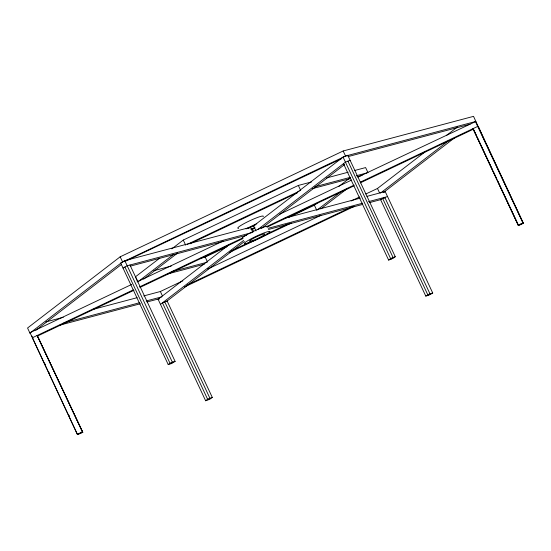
<?xml version="1.0" encoding="UTF-8"?>
<svg xmlns="http://www.w3.org/2000/svg" width="551" height="551" viewBox="0 0 551 551"><rect width="100%" height="100%" fill="white"/><g stroke="black" fill="none" stroke-linecap="round" stroke-linejoin="round"><path stroke-width="0.83" d="M131.661 284.447L30.016 332.68L29.926 333.079L30.512 333.162M82.802 432.383L37.144 335.497L82.802 432.383L77.464 434.56L32.392 337.756L133.259 289.888M30.016 332.68L77.464 434.56L82.554 432.142L37.392 335.738M252.881 232.357L250.505 227.281L124.808 260.671L122.529 261.89L29.926 333.079L27.55 328.01L120.173 256.807L343.17 150.981L473.536 116.357L485.486 142.454M478.206 126.902L478.289 126.503L477.71 126.42L360.285 182.147M473.447 129.161L472.951 128.679L518.112 225.083L518.608 225.566L523.36 223.307L478.289 126.503M35.808 330.29L121.241 264.618M159.707 258.164L135.477 276.788L137.853 281.864L173.531 254.438M171.829 248.845L183.269 240.05L298.339 185.439L311.625 181.913M143.728 279.075L177.574 253.054M205.64 400.756L207.617 399.234L162.462 302.836L167.118 300.984L212.28 397.388L210.303 398.903L205.64 400.756L158.109 299.276L228.982 244.796M256.001 230.931L253.625 225.862L343.073 157.09L347.736 155.237L395.267 256.711L393.29 258.233L388.634 260.086L343.48 163.681M160.486 304.352L243.625 240.436M258.033 229.368L345.449 162.159L350.112 160.307M163.73 302.719L164.79 301.907L209.945 398.311L207.83 399.936M166.498 301.459L244.444 241.538M261.539 228.41L344.657 164.501M288.827 217.356L314.38 205.227L317.087 203.147M338.748 186.5L349.582 178.173M340.449 192.092L316.756 210.303L314.38 205.227M320.868 208.87L347.123 188.69M365.843 193.993L377.476 188.47L424.945 151.986M446.641 135.305L457.488 126.964M380.534 193.022L448.335 140.898M454.802 137.66L383.289 192.636L385.177 191.521L432.714 292.994L428.554 295.329L425.771 296.066L380.61 199.662L384.77 197.334L429.932 293.738L432.714 292.994M388.634 260.086L390.611 258.564L395.267 256.711M390.962 259.156L393.077 257.531L347.922 161.126M475.086 121.654L345.546 156.057L120.648 263.006L168.186 364.487L170.962 363.743L175.122 361.408L129.967 265.01M123.025 268.082L127.185 265.747L252.055 232.577M168.186 364.487L172.346 362.152L175.122 361.408M425.771 296.066L429.932 293.738M125.986 260.967L341.551 158.667M187.202 244.382L299.159 191.252M189.861 243.845L297.499 192.76M137.089 281.864L223.217 240.994M279.371 214.346L351.69 180.025M357.909 177.078L475.912 121.434M139.465 286.94L242.667 237.963M266.195 226.805L354.066 185.102M37.551 336.027L133.976 290.26M140.202 287.312L242.846 238.597M267.152 227.067L354.059 185.825M360.264 182.877L473.55 129.113M200.213 258.371L205.192 257.048L226.874 246.758M231.572 250.733L250.932 241.545M266.422 234.189L288.104 223.899M229.23 252.558L291.424 223.045M143.77 295.915L160.362 291.507L182.849 280.838M207.665 269.06L320.875 215.338M351.111 200.984L359.645 196.934M187.554 284.805L351.937 206.797M184.385 287.03L354.541 206.274M77.546 434.16L82.306 431.901M518.112 225.083L523.45 222.907L518.36 225.325L473.199 128.92M253.625 225.862L255.01 225.29M250.85 229.223L252.234 228.651L253.591 231.551M207.617 399.234L212.28 397.388M158.109 299.276L159.57 298.732M348.08 156.608L470.037 124.223M326.578 177.945L348.17 172.208M354.816 170.445L365.609 167.573L367.992 172.649M314.835 186.768L350.546 177.284M356.359 175.735L367.159 172.869M312.369 188.649L350.505 178.524M357.138 176.761L362.11 175.438M284.908 218.155L360.313 198.126M366.945 196.363L385.177 191.521M268.227 228.293L362.689 203.195M368.495 201.659L387.553 196.59M384.922 197.905L382.69 198.498L427.851 294.902L430.827 294.11M130.484 266.099L246.511 235.277M268.461 229.457L362.723 204.414M369.335 202.658L381.74 199.366M153.791 270.699L171.203 266.078M171.919 271.588L206.735 262.345M167.752 273.923L204.297 264.218M45.871 321.915L63.296 317.286M92.334 309.579L137.13 297.678M64.012 322.803L139.506 302.754M146.146 300.991L161.911 296.803M59.818 325.145L140.367 303.753M147.014 301.989L159.466 298.683M173.042 362.579L170.066 363.371L124.912 266.966M32.302 338.156L32.888 338.238L31.868 336.062M486.216 144.011L505.88 185.99M506.61 187.547L523.36 223.307M475.334 121.351L522.865 222.824M473.812 129.94L476.36 135.381M477.09 136.937L492.387 169.591M493.117 171.147L496.754 178.917M497.484 180.473L517.148 222.459M517.878 224.009L518.608 225.566M377.476 188.47L379.515 192.822M343.17 150.981L345.546 156.057M343.073 157.09L390.611 258.564M298.339 185.439L300.715 190.515M205.192 257.048L207.569 262.124M183.269 240.05L185.646 245.126M160.362 291.507L162.4 295.859M124.808 260.671L172.346 362.152M120.173 256.807L122.549 261.883M44.541 363.116L45.637 365.451M48.55 371.67L49.273 373.227M68.944 415.206L69.667 416.763M242.936 238.624A14.099 1.619 -25.1 0 1 253.426 231.365A14.099 1.619 -25.1 0 1 267.483 226.929M238.638 228.321A14.099 1.619 -25.1 0 1 249.121 221.061A14.099 1.619 -25.1 0 1 263.185 216.626M254.982 227.343A8.458 0.971 -25.1 0 1 251.662 228.892M248.453 228.445A8.458 0.971 -25.1 0 1 254.176 225.621M254.342 228.376A14.099 1.619 -25.1 0 1 252.33 229.312M246.021 228.934A14.099 1.619 -25.1 0 1 256.794 223.768M252.344 240.635A8.458 0.971 -25.1 0 0 264.79 234.251A8.458 0.971 -25.1 0 0 254.521 237.798A8.458 0.971 -25.1 0 0 252.344 240.635M249.238 242.64A14.099 1.619 -25.1 0 0 269.866 231.999A14.099 1.619 -25.1 0 0 252.558 238.046A14.099 1.619 -25.1 0 0 249.238 242.64"/></g></svg>
